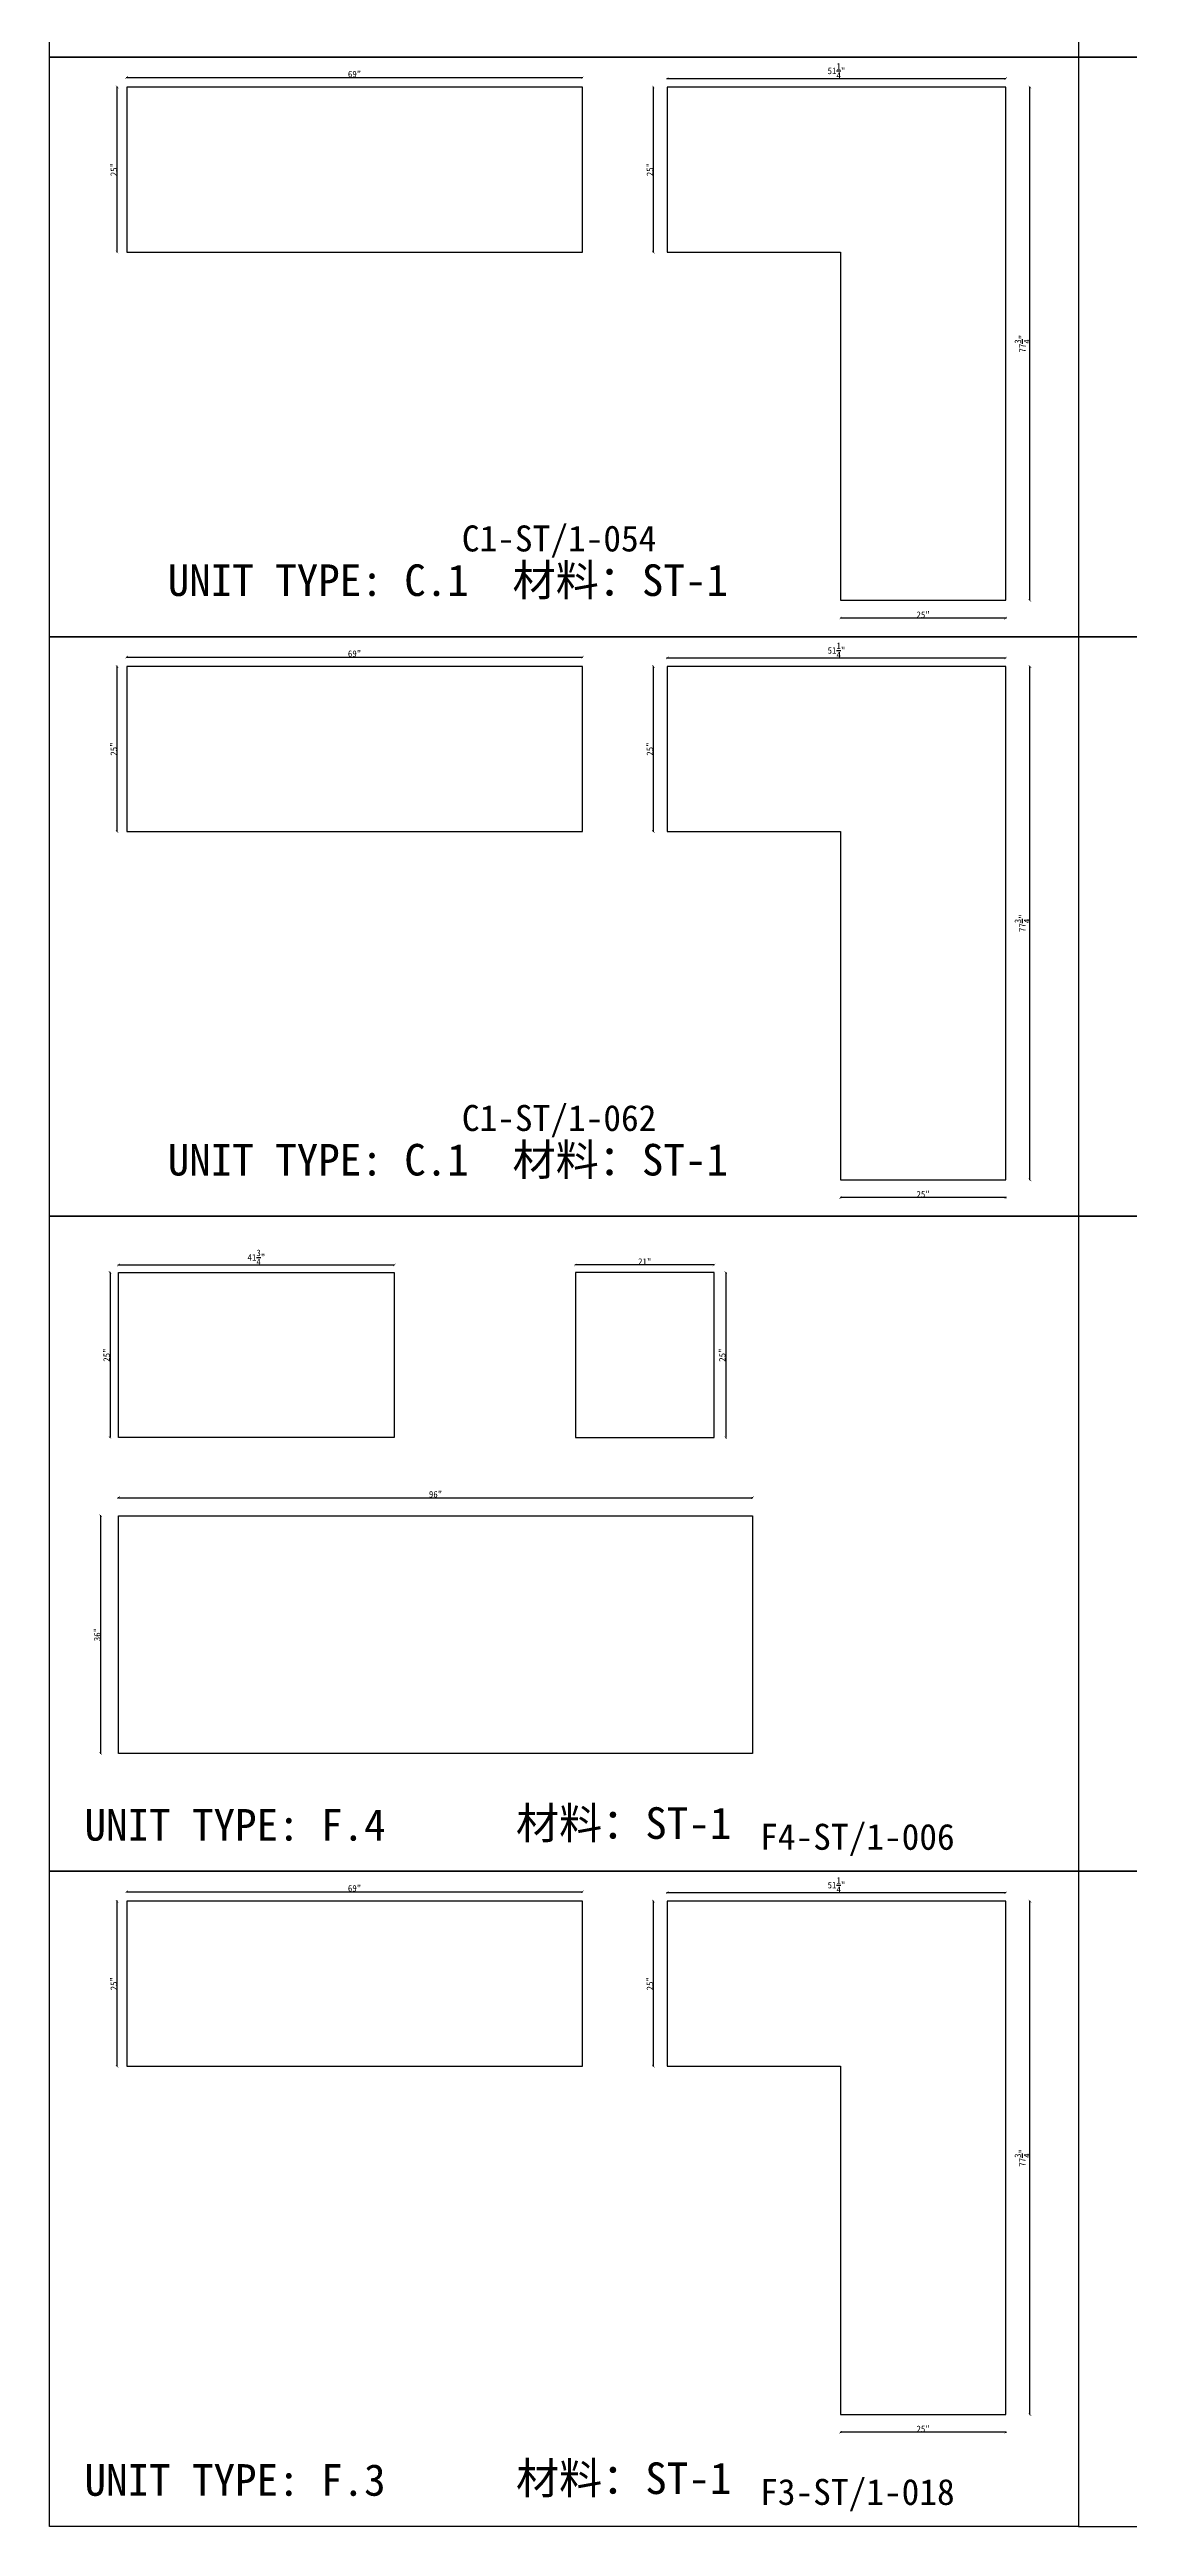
# Model space of a CAD drawing. Header units: millimetres. Extents: x -46966 to 138077, y -48408 to 2116.
# Drawn here: x 102126 to 106279, y -44982 to -35453 of the extents above; entities that cross this region are included whole.
import ezdxf
from ezdxf.enums import TextEntityAlignment as Align

# ---------------------------------------------------------------- set-up
doc = ezdxf.new("R2010")
doc.units = ezdxf.units.MM
doc.layers.add('PART_NUMBER', color=3, linetype='Continuous')
doc.styles.add('样式 1', font='')
doc.styles.get('样式 1').set_extended_font_data('NSimSun')
doc.dimstyles.new('副本 ISO-25', dxfattribs={"dimtxt": 25, "dimasz": 10, "dimexe": 1.5, "dimexo": 0.5, "dimtad": 1, "dimlfac": 0.03937, "dimlunit": 5, "dimtxsty": '样式 1', "dimblk": 'ARCHTICK', "dimcen": 2.5, "dimclrd": 256, "dimclrt": 1, "dimazin": 3, "dimtfac": 1, "dimtmove": 0, "dimatfit": 3, "dimfxlon": 1})

# ---------------------------------------------------------------- blocks, each defined once
blk = doc.blocks.new('_ArchTick')
at = {"color": 0, "linetype": 'ByBlock', "const_width": 0.15}
blk.add_lwpolyline([(-0.5, -0.5), (0.5, 0.5)], dxfattribs=at)
blk = doc.blocks.new('*D1840')
at = {"color": 0, "lineweight": -2, "transparency": 16777216}
for p, q in [((102386.8, -35596.8), (102384.3, -35596.8)), ((102386.8, -36231.8), (102384.3, -36231.8))]:
    blk.add_line(p, q, dxfattribs=at)
at = {"lineweight": -2, "transparency": 16777216}
blk.add_line((102385.8, -36231.8), (102385.8, -35596.8), dxfattribs=at)
at = {"layer": 'Defpoints', "color": 0, "transparency": 16777216}
for p in [(102385.8, -35596.8), (102422.7, -35596.8), (102422.7, -36231.8)]:
    blk.add_point(p, dxfattribs=at)
at = {"lineweight": -2, "transparency": 16777216, "xscale": 10, "yscale": 10, "zscale": 10}
for p, rotation in [((102385.8, -35596.8), 90), ((102385.8, -36231.8), 270)]:
    blk.add_blockref('_ArchTick', p, dxfattribs=dict(at, rotation=rotation))
at = {"color": 1, "transparency": 16777216, "insert": (102372.7, -35914.3), "char_height": 25, "attachment_point": 5, "rotation": 90, "style": '样式 1'}
blk.add_mtext('\\A1;25"', dxfattribs=at)
blk = doc.blocks.new('*D1841')
at = {"color": 0, "lineweight": -2, "transparency": 16777216}
for p, q in [((102422.7, -35561.4), (102422.7, -35558.9)), ((104175.3, -35561.4), (104175.3, -35558.9))]:
    blk.add_line(p, q, dxfattribs=at)
at = {"lineweight": -2, "transparency": 16777216}
blk.add_line((102422.7, -35560.4), (104175.3, -35560.4), dxfattribs=at)
at = {"layer": 'Defpoints', "color": 0, "transparency": 16777216}
for p in [(102422.7, -35596.8), (104175.3, -35560.4), (104175.3, -35596.8)]:
    blk.add_point(p, dxfattribs=at)
at = {"lineweight": -2, "transparency": 16777216, "xscale": 10, "yscale": 10, "zscale": 10, "rotation": 180}
blk.add_blockref('_ArchTick', (102422.7, -35560.4), dxfattribs=at)
at = {"lineweight": -2, "transparency": 16777216, "xscale": 10, "yscale": 10, "zscale": 10}
blk.add_blockref('_ArchTick', (104175.3, -35560.4), dxfattribs=at)
at = {"color": 1, "transparency": 16777216, "insert": (103299, -35547.3), "char_height": 25, "attachment_point": 5, "style": '样式 1'}
blk.add_mtext('\\A1;69"', dxfattribs=at)
blk = doc.blocks.new('*D1842')
at = {"color": 0, "lineweight": -2, "transparency": 16777216}
for p, q in [((104501.6, -35564.6), (104501.6, -35562.1)), ((105803.4, -35564.6), (105803.4, -35562.1))]:
    blk.add_line(p, q, dxfattribs=at)
at = {"lineweight": -2, "transparency": 16777216}
blk.add_line((104501.6, -35563.6), (105803.4, -35563.6), dxfattribs=at)
at = {"layer": 'Defpoints', "color": 0, "transparency": 16777216}
for p in [(104501.6, -35596.8), (105803.4, -35563.6), (105803.4, -35596.8)]:
    blk.add_point(p, dxfattribs=at)
at = {"lineweight": -2, "transparency": 16777216, "xscale": 10, "yscale": 10, "zscale": 10, "rotation": 180}
blk.add_blockref('_ArchTick', (104501.6, -35563.6), dxfattribs=at)
at = {"lineweight": -2, "transparency": 16777216, "xscale": 10, "yscale": 10, "zscale": 10}
blk.add_blockref('_ArchTick', (105803.4, -35563.6), dxfattribs=at)
at = {"color": 1, "transparency": 16777216, "insert": (105152.5, -35534.6), "char_height": 25, "attachment_point": 5, "style": '样式 1'}
blk.add_mtext('\\A1;51{\\H1x;\\S1/4;}"', dxfattribs=at)
blk = doc.blocks.new('*D1843')
at = {"color": 0, "lineweight": -2, "transparency": 16777216}
for p, q in [((104449.2, -35596.8), (104446.7, -35596.8)), ((104449.2, -36231.8), (104446.7, -36231.8))]:
    blk.add_line(p, q, dxfattribs=at)
at = {"lineweight": -2, "transparency": 16777216}
blk.add_line((104448.2, -36231.8), (104448.2, -35596.8), dxfattribs=at)
at = {"layer": 'Defpoints', "color": 0, "transparency": 16777216}
for p in [(104448.2, -35596.8), (104501.6, -35596.8), (104501.6, -36231.8)]:
    blk.add_point(p, dxfattribs=at)
at = {"lineweight": -2, "transparency": 16777216, "xscale": 10, "yscale": 10, "zscale": 10}
for p, rotation in [((104448.2, -35596.8), 90), ((104448.2, -36231.8), 270)]:
    blk.add_blockref('_ArchTick', p, dxfattribs=dict(at, rotation=rotation))
at = {"color": 1, "transparency": 16777216, "insert": (104435, -35914.3), "char_height": 25, "attachment_point": 5, "rotation": 90, "style": '样式 1'}
blk.add_mtext('\\A1;25"', dxfattribs=at)
blk = doc.blocks.new('*D1844')
at = {"color": 0, "lineweight": -2, "transparency": 16777216}
for p, q in [((105168.4, -37639), (105168.4, -37641.5)), ((105803.4, -37639), (105803.4, -37641.5))]:
    blk.add_line(p, q, dxfattribs=at)
at = {"lineweight": -2, "transparency": 16777216}
blk.add_line((105803.4, -37640), (105168.4, -37640), dxfattribs=at)
at = {"layer": 'Defpoints', "color": 0, "transparency": 16777216}
for p in [(105168.4, -37571.6), (105168.4, -37640), (105803.4, -37571.6)]:
    blk.add_point(p, dxfattribs=at)
at = {"lineweight": -2, "transparency": 16777216, "xscale": 10, "yscale": 10, "zscale": 10, "rotation": 180}
blk.add_blockref('_ArchTick', (105168.4, -37640), dxfattribs=at)
at = {"lineweight": -2, "transparency": 16777216, "xscale": 10, "yscale": 10, "zscale": 10}
blk.add_blockref('_ArchTick', (105803.4, -37640), dxfattribs=at)
at = {"color": 1, "transparency": 16777216, "insert": (105485.9, -37626.9), "char_height": 25, "attachment_point": 5, "style": '样式 1'}
blk.add_mtext('\\A1;25"', dxfattribs=at)
blk = doc.blocks.new('*D1845')
at = {"color": 0, "lineweight": -2, "transparency": 16777216}
for p, q in [((105895.6, -35596.8), (105898.1, -35596.8)), ((105895.6, -37571.6), (105898.1, -37571.6))]:
    blk.add_line(p, q, dxfattribs=at)
at = {"lineweight": -2, "transparency": 16777216}
blk.add_line((105896.6, -37571.6), (105896.6, -35596.8), dxfattribs=at)
at = {"layer": 'Defpoints', "color": 0, "transparency": 16777216}
for p in [(105803.4, -35596.8), (105896.6, -35596.8), (105803.4, -37571.6)]:
    blk.add_point(p, dxfattribs=at)
at = {"lineweight": -2, "transparency": 16777216, "xscale": 10, "yscale": 10, "zscale": 10}
for p, rotation in [((105896.6, -35596.8), 90), ((105896.6, -37571.6), 270)]:
    blk.add_blockref('_ArchTick', p, dxfattribs=dict(at, rotation=rotation))
at = {"color": 1, "transparency": 16777216, "insert": (105867.5, -36584.2), "char_height": 25, "attachment_point": 5, "rotation": 90, "style": '样式 1'}
blk.add_mtext('\\A1;77{\\H1x;\\S3/4;}"', dxfattribs=at)
blk = doc.blocks.new('*D1894')
at = {"color": 0, "lineweight": -2, "transparency": 16777216}
for p, q in [((102386.8, -37826.3), (102384.3, -37826.3)), ((102386.8, -38461.3), (102384.3, -38461.3))]:
    blk.add_line(p, q, dxfattribs=at)
at = {"lineweight": -2, "transparency": 16777216}
blk.add_line((102385.8, -38461.3), (102385.8, -37826.3), dxfattribs=at)
at = {"layer": 'Defpoints', "color": 0, "transparency": 16777216}
for p in [(102385.8, -37826.3), (102422.7, -37826.3), (102422.7, -38461.3)]:
    blk.add_point(p, dxfattribs=at)
at = {"lineweight": -2, "transparency": 16777216, "xscale": 10, "yscale": 10, "zscale": 10}
for p, rotation in [((102385.8, -37826.3), 90), ((102385.8, -38461.3), 270)]:
    blk.add_blockref('_ArchTick', p, dxfattribs=dict(at, rotation=rotation))
at = {"color": 1, "transparency": 16777216, "insert": (102372.7, -38143.8), "char_height": 25, "attachment_point": 5, "rotation": 90, "style": '样式 1'}
blk.add_mtext('\\A1;25"', dxfattribs=at)
blk = doc.blocks.new('*D1895')
at = {"color": 0, "lineweight": -2, "transparency": 16777216}
for p, q in [((102422.7, -37791), (102422.7, -37788.5)), ((104175.3, -37791), (104175.3, -37788.5))]:
    blk.add_line(p, q, dxfattribs=at)
at = {"lineweight": -2, "transparency": 16777216}
blk.add_line((102422.7, -37790), (104175.3, -37790), dxfattribs=at)
at = {"layer": 'Defpoints', "color": 0, "transparency": 16777216}
for p in [(102422.7, -37826.3), (104175.3, -37790), (104175.3, -37826.3)]:
    blk.add_point(p, dxfattribs=at)
at = {"lineweight": -2, "transparency": 16777216, "xscale": 10, "yscale": 10, "zscale": 10, "rotation": 180}
blk.add_blockref('_ArchTick', (102422.7, -37790), dxfattribs=at)
at = {"lineweight": -2, "transparency": 16777216, "xscale": 10, "yscale": 10, "zscale": 10}
blk.add_blockref('_ArchTick', (104175.3, -37790), dxfattribs=at)
at = {"color": 1, "transparency": 16777216, "insert": (103299, -37776.9), "char_height": 25, "attachment_point": 5, "style": '样式 1'}
blk.add_mtext('\\A1;69"', dxfattribs=at)
blk = doc.blocks.new('*D1896')
at = {"color": 0, "lineweight": -2, "transparency": 16777216}
for p, q in [((104501.6, -37794.2), (104501.6, -37791.7)), ((105803.4, -37794.2), (105803.4, -37791.7))]:
    blk.add_line(p, q, dxfattribs=at)
at = {"lineweight": -2, "transparency": 16777216}
blk.add_line((104501.6, -37793.2), (105803.4, -37793.2), dxfattribs=at)
at = {"layer": 'Defpoints', "color": 0, "transparency": 16777216}
for p in [(104501.6, -37826.3), (105803.4, -37793.2), (105803.4, -37826.3)]:
    blk.add_point(p, dxfattribs=at)
at = {"lineweight": -2, "transparency": 16777216, "xscale": 10, "yscale": 10, "zscale": 10, "rotation": 180}
blk.add_blockref('_ArchTick', (104501.6, -37793.2), dxfattribs=at)
at = {"lineweight": -2, "transparency": 16777216, "xscale": 10, "yscale": 10, "zscale": 10}
blk.add_blockref('_ArchTick', (105803.4, -37793.2), dxfattribs=at)
at = {"color": 1, "transparency": 16777216, "insert": (105152.5, -37764.2), "char_height": 25, "attachment_point": 5, "style": '样式 1'}
blk.add_mtext('\\A1;51{\\H1x;\\S1/4;}"', dxfattribs=at)
blk = doc.blocks.new('*D1897')
at = {"color": 0, "lineweight": -2, "transparency": 16777216}
for p, q in [((104449.2, -37826.3), (104446.7, -37826.3)), ((104449.2, -38461.3), (104446.7, -38461.3))]:
    blk.add_line(p, q, dxfattribs=at)
at = {"lineweight": -2, "transparency": 16777216}
blk.add_line((104448.2, -38461.3), (104448.2, -37826.3), dxfattribs=at)
at = {"layer": 'Defpoints', "color": 0, "transparency": 16777216}
for p in [(104448.2, -37826.3), (104501.6, -37826.3), (104501.6, -38461.3)]:
    blk.add_point(p, dxfattribs=at)
at = {"lineweight": -2, "transparency": 16777216, "xscale": 10, "yscale": 10, "zscale": 10}
for p, rotation in [((104448.2, -37826.3), 90), ((104448.2, -38461.3), 270)]:
    blk.add_blockref('_ArchTick', p, dxfattribs=dict(at, rotation=rotation))
at = {"color": 1, "transparency": 16777216, "insert": (104435, -38143.8), "char_height": 25, "attachment_point": 5, "rotation": 90, "style": '样式 1'}
blk.add_mtext('\\A1;25"', dxfattribs=at)
blk = doc.blocks.new('*D1898')
at = {"color": 0, "lineweight": -2, "transparency": 16777216}
for p, q in [((105168.4, -39868.6), (105168.4, -39871.1)), ((105803.4, -39868.6), (105803.4, -39871.1))]:
    blk.add_line(p, q, dxfattribs=at)
at = {"lineweight": -2, "transparency": 16777216}
blk.add_line((105803.4, -39869.6), (105168.4, -39869.6), dxfattribs=at)
at = {"layer": 'Defpoints', "color": 0, "transparency": 16777216}
for p in [(105168.4, -39801.2), (105803.4, -39801.2), (105168.4, -39869.6)]:
    blk.add_point(p, dxfattribs=at)
at = {"lineweight": -2, "transparency": 16777216, "xscale": 10, "yscale": 10, "zscale": 10, "rotation": 180}
blk.add_blockref('_ArchTick', (105168.4, -39869.6), dxfattribs=at)
at = {"lineweight": -2, "transparency": 16777216, "xscale": 10, "yscale": 10, "zscale": 10}
blk.add_blockref('_ArchTick', (105803.4, -39869.6), dxfattribs=at)
at = {"color": 1, "transparency": 16777216, "insert": (105485.9, -39856.5), "char_height": 25, "attachment_point": 5, "style": '样式 1'}
blk.add_mtext('\\A1;25"', dxfattribs=at)
blk = doc.blocks.new('*D1899')
at = {"color": 0, "lineweight": -2, "transparency": 16777216}
for p, q in [((105895.6, -37826.3), (105898.1, -37826.3)), ((105895.6, -39801.2), (105898.1, -39801.2))]:
    blk.add_line(p, q, dxfattribs=at)
at = {"lineweight": -2, "transparency": 16777216}
blk.add_line((105896.6, -39801.2), (105896.6, -37826.3), dxfattribs=at)
at = {"layer": 'Defpoints', "color": 0, "transparency": 16777216}
for p in [(105803.4, -37826.3), (105896.6, -37826.3), (105803.4, -39801.2)]:
    blk.add_point(p, dxfattribs=at)
at = {"lineweight": -2, "transparency": 16777216, "xscale": 10, "yscale": 10, "zscale": 10}
for p, rotation in [((105896.6, -37826.3), 90), ((105896.6, -39801.2), 270)]:
    blk.add_blockref('_ArchTick', p, dxfattribs=dict(at, rotation=rotation))
at = {"color": 1, "transparency": 16777216, "insert": (105867.5, -38813.8), "char_height": 25, "attachment_point": 5, "rotation": 90, "style": '样式 1'}
blk.add_mtext('\\A1;77{\\H1x;\\S3/4;}"', dxfattribs=at)
blk = doc.blocks.new('*D1904')
at = {"color": 0, "lineweight": -2, "transparency": 16777216}
for p, q in [((102391.3, -40129.6), (102391.3, -40127.1)), ((103451.7, -40129.6), (103451.7, -40127.1))]:
    blk.add_line(p, q, dxfattribs=at)
at = {"lineweight": -2, "transparency": 16777216}
blk.add_line((102391.3, -40128.6), (103451.7, -40128.6), dxfattribs=at)
at = {"layer": 'Defpoints', "color": 0, "transparency": 16777216}
for p in [(102391.3, -40157.9), (103451.7, -40128.6), (103451.7, -40157.9)]:
    blk.add_point(p, dxfattribs=at)
at = {"lineweight": -2, "transparency": 16777216, "xscale": 10, "yscale": 10, "zscale": 10, "rotation": 180}
blk.add_blockref('_ArchTick', (102391.3, -40128.6), dxfattribs=at)
at = {"lineweight": -2, "transparency": 16777216, "xscale": 10, "yscale": 10, "zscale": 10}
blk.add_blockref('_ArchTick', (103451.7, -40128.6), dxfattribs=at)
at = {"color": 1, "transparency": 16777216, "insert": (102921.5, -40099.5), "char_height": 25, "attachment_point": 5, "style": '样式 1'}
blk.add_mtext('\\A1;41{\\H1x;\\S3/4;}"', dxfattribs=at)
blk = doc.blocks.new('*D1905')
at = {"color": 0, "lineweight": -2, "transparency": 16777216}
for p, q in [((102359.5, -40157.9), (102357, -40157.9)), ((102359.5, -40792.9), (102357, -40792.9))]:
    blk.add_line(p, q, dxfattribs=at)
at = {"lineweight": -2, "transparency": 16777216}
blk.add_line((102358.5, -40157.9), (102358.5, -40792.9), dxfattribs=at)
at = {"layer": 'Defpoints', "color": 0, "transparency": 16777216}
for p in [(102391.3, -40157.9), (102358.5, -40792.9), (102391.3, -40792.9)]:
    blk.add_point(p, dxfattribs=at)
at = {"lineweight": -2, "transparency": 16777216, "xscale": 10, "yscale": 10, "zscale": 10}
for p, rotation in [((102358.5, -40157.9), 90), ((102358.5, -40792.9), 270)]:
    blk.add_blockref('_ArchTick', p, dxfattribs=dict(at, rotation=rotation))
at = {"color": 1, "transparency": 16777216, "insert": (102345.4, -40475.4), "char_height": 25, "attachment_point": 5, "rotation": 90, "style": '样式 1'}
blk.add_mtext('\\A1;25"', dxfattribs=at)
blk = doc.blocks.new('*D1906')
at = {"color": 0, "lineweight": -2, "transparency": 16777216}
for p, q in [((104148.2, -40129.6), (104148.2, -40127.1)), ((104681.6, -40129.6), (104681.6, -40127.1))]:
    blk.add_line(p, q, dxfattribs=at)
at = {"lineweight": -2, "transparency": 16777216}
blk.add_line((104681.6, -40128.6), (104148.2, -40128.6), dxfattribs=at)
at = {"layer": 'Defpoints', "color": 0, "transparency": 16777216}
for p in [(104148.2, -40128.6), (104148.2, -40157.9), (104681.6, -40157.9)]:
    blk.add_point(p, dxfattribs=at)
at = {"lineweight": -2, "transparency": 16777216, "xscale": 10, "yscale": 10, "zscale": 10, "rotation": 180}
blk.add_blockref('_ArchTick', (104148.2, -40128.6), dxfattribs=at)
at = {"lineweight": -2, "transparency": 16777216, "xscale": 10, "yscale": 10, "zscale": 10}
blk.add_blockref('_ArchTick', (104681.6, -40128.6), dxfattribs=at)
at = {"color": 1, "transparency": 16777216, "insert": (104414.9, -40115.5), "char_height": 25, "attachment_point": 5, "style": '样式 1'}
blk.add_mtext('\\A1;21"', dxfattribs=at)
blk = doc.blocks.new('*D1907')
at = {"color": 0, "lineweight": -2, "transparency": 16777216}
for p, q in [((104725.5, -40157.9), (104728, -40157.9)), ((104725.5, -40792.9), (104728, -40792.9))]:
    blk.add_line(p, q, dxfattribs=at)
at = {"lineweight": -2, "transparency": 16777216}
blk.add_line((104726.5, -40157.9), (104726.5, -40792.9), dxfattribs=at)
at = {"layer": 'Defpoints', "color": 0, "transparency": 16777216}
for p in [(104681.6, -40157.9), (104681.6, -40792.9), (104726.5, -40792.9)]:
    blk.add_point(p, dxfattribs=at)
at = {"lineweight": -2, "transparency": 16777216, "xscale": 10, "yscale": 10, "zscale": 10}
for p, rotation in [((104726.5, -40157.9), 90), ((104726.5, -40792.9), 270)]:
    blk.add_blockref('_ArchTick', p, dxfattribs=dict(at, rotation=rotation))
at = {"color": 1, "transparency": 16777216, "insert": (104713.4, -40475.4), "char_height": 25, "attachment_point": 5, "rotation": 90, "style": '样式 1'}
blk.add_mtext('\\A1;25"', dxfattribs=at)
blk = doc.blocks.new('*D1908')
at = {"color": 0, "lineweight": -2, "transparency": 16777216}
for p, q in [((102391.3, -41025), (102391.3, -41022.5)), ((104829.7, -41025), (104829.7, -41022.5))]:
    blk.add_line(p, q, dxfattribs=at)
at = {"lineweight": -2, "transparency": 16777216}
blk.add_line((102391.3, -41024), (104829.7, -41024), dxfattribs=at)
at = {"layer": 'Defpoints', "color": 0, "transparency": 16777216}
for p in [(104829.7, -41024), (102391.3, -41093.3), (104829.7, -41093.3)]:
    blk.add_point(p, dxfattribs=at)
at = {"lineweight": -2, "transparency": 16777216, "xscale": 10, "yscale": 10, "zscale": 10, "rotation": 180}
blk.add_blockref('_ArchTick', (102391.3, -41024), dxfattribs=at)
at = {"lineweight": -2, "transparency": 16777216, "xscale": 10, "yscale": 10, "zscale": 10}
blk.add_blockref('_ArchTick', (104829.7, -41024), dxfattribs=at)
at = {"color": 1, "transparency": 16777216, "insert": (103610.5, -41010.9), "char_height": 25, "attachment_point": 5, "style": '样式 1'}
blk.add_mtext('\\A1;96"', dxfattribs=at)
blk = doc.blocks.new('*D1909')
at = {"color": 0, "lineweight": -2, "transparency": 16777216}
for p, q in [((102323.5, -41093.3), (102321, -41093.3)), ((102323.5, -42007.7), (102321, -42007.7))]:
    blk.add_line(p, q, dxfattribs=at)
at = {"lineweight": -2, "transparency": 16777216}
blk.add_line((102322.5, -41093.3), (102322.5, -42007.7), dxfattribs=at)
at = {"layer": 'Defpoints', "color": 0, "transparency": 16777216}
for p in [(102391.3, -41093.3), (102322.5, -42007.7), (102391.3, -42007.7)]:
    blk.add_point(p, dxfattribs=at)
at = {"lineweight": -2, "transparency": 16777216, "xscale": 10, "yscale": 10, "zscale": 10}
for p, rotation in [((102322.5, -41093.3), 90), ((102322.5, -42007.7), 270)]:
    blk.add_blockref('_ArchTick', p, dxfattribs=dict(at, rotation=rotation))
at = {"color": 1, "transparency": 16777216, "insert": (102309.4, -41550.5), "char_height": 25, "attachment_point": 5, "rotation": 90, "style": '样式 1'}
blk.add_mtext('\\A1;36"', dxfattribs=at)
blk = doc.blocks.new('*D1638')
at = {"color": 0, "lineweight": -2, "transparency": 16777216}
for p, q in [((102386.8, -42576.3), (102384.3, -42576.3)), ((102386.8, -43211.3), (102384.3, -43211.3))]:
    blk.add_line(p, q, dxfattribs=at)
at = {"lineweight": -2, "transparency": 16777216}
blk.add_line((102385.8, -43211.3), (102385.8, -42576.3), dxfattribs=at)
at = {"layer": 'Defpoints', "color": 0, "transparency": 16777216}
for p in [(102385.8, -42576.3), (102422.7, -42576.3), (102422.7, -43211.3)]:
    blk.add_point(p, dxfattribs=at)
at = {"lineweight": -2, "transparency": 16777216, "xscale": 10, "yscale": 10, "zscale": 10}
for p, rotation in [((102385.8, -42576.3), 90), ((102385.8, -43211.3), 270)]:
    blk.add_blockref('_ArchTick', p, dxfattribs=dict(at, rotation=rotation))
at = {"color": 1, "transparency": 16777216, "insert": (102372.7, -42893.8), "char_height": 25, "attachment_point": 5, "rotation": 90, "style": '样式 1'}
blk.add_mtext('\\A1;25"', dxfattribs=at)
blk = doc.blocks.new('*D1639')
at = {"color": 0, "lineweight": -2, "transparency": 16777216}
for p, q in [((102422.7, -42541), (102422.7, -42538.5)), ((104175.3, -42541), (104175.3, -42538.5))]:
    blk.add_line(p, q, dxfattribs=at)
at = {"lineweight": -2, "transparency": 16777216}
blk.add_line((102422.7, -42540), (104175.3, -42540), dxfattribs=at)
at = {"layer": 'Defpoints', "color": 0, "transparency": 16777216}
for p in [(102422.7, -42576.3), (104175.3, -42540), (104175.3, -42576.3)]:
    blk.add_point(p, dxfattribs=at)
at = {"lineweight": -2, "transparency": 16777216, "xscale": 10, "yscale": 10, "zscale": 10, "rotation": 180}
blk.add_blockref('_ArchTick', (102422.7, -42540), dxfattribs=at)
at = {"lineweight": -2, "transparency": 16777216, "xscale": 10, "yscale": 10, "zscale": 10}
blk.add_blockref('_ArchTick', (104175.3, -42540), dxfattribs=at)
at = {"color": 1, "transparency": 16777216, "insert": (103299, -42526.9), "char_height": 25, "attachment_point": 5, "style": '样式 1'}
blk.add_mtext('\\A1;69"', dxfattribs=at)
blk = doc.blocks.new('*D1640')
at = {"color": 0, "lineweight": -2, "transparency": 16777216}
for p, q in [((104501.6, -42544.2), (104501.6, -42541.7)), ((105803.4, -42544.2), (105803.4, -42541.7))]:
    blk.add_line(p, q, dxfattribs=at)
at = {"lineweight": -2, "transparency": 16777216}
blk.add_line((104501.6, -42543.2), (105803.4, -42543.2), dxfattribs=at)
at = {"layer": 'Defpoints', "color": 0, "transparency": 16777216}
for p in [(104501.6, -42576.3), (105803.4, -42543.2), (105803.4, -42576.3)]:
    blk.add_point(p, dxfattribs=at)
at = {"lineweight": -2, "transparency": 16777216, "xscale": 10, "yscale": 10, "zscale": 10, "rotation": 180}
blk.add_blockref('_ArchTick', (104501.6, -42543.2), dxfattribs=at)
at = {"lineweight": -2, "transparency": 16777216, "xscale": 10, "yscale": 10, "zscale": 10}
blk.add_blockref('_ArchTick', (105803.4, -42543.2), dxfattribs=at)
at = {"color": 1, "transparency": 16777216, "insert": (105152.5, -42514.2), "char_height": 25, "attachment_point": 5, "style": '样式 1'}
blk.add_mtext('\\A1;51{\\H1x;\\S1/4;}"', dxfattribs=at)
blk = doc.blocks.new('*D1920')
at = {"color": 0, "lineweight": -2, "transparency": 16777216}
for p, q in [((104449.2, -42576.3), (104446.7, -42576.3)), ((104449.2, -43211.3), (104446.7, -43211.3))]:
    blk.add_line(p, q, dxfattribs=at)
at = {"lineweight": -2, "transparency": 16777216}
blk.add_line((104448.2, -43211.3), (104448.2, -42576.3), dxfattribs=at)
at = {"layer": 'Defpoints', "color": 0, "transparency": 16777216}
for p in [(104448.2, -42576.3), (104501.6, -42576.3), (104501.6, -43211.3)]:
    blk.add_point(p, dxfattribs=at)
at = {"lineweight": -2, "transparency": 16777216, "xscale": 10, "yscale": 10, "zscale": 10}
for p, rotation in [((104448.2, -42576.3), 90), ((104448.2, -43211.3), 270)]:
    blk.add_blockref('_ArchTick', p, dxfattribs=dict(at, rotation=rotation))
at = {"color": 1, "transparency": 16777216, "insert": (104435, -42893.8), "char_height": 25, "attachment_point": 5, "rotation": 90, "style": '样式 1'}
blk.add_mtext('\\A1;25"', dxfattribs=at)
blk = doc.blocks.new('*D1921')
at = {"color": 0, "lineweight": -2, "transparency": 16777216}
for p, q in [((105168.4, -44618.6), (105168.4, -44621.1)), ((105803.4, -44618.6), (105803.4, -44621.1))]:
    blk.add_line(p, q, dxfattribs=at)
at = {"lineweight": -2, "transparency": 16777216}
blk.add_line((105803.4, -44619.6), (105168.4, -44619.6), dxfattribs=at)
at = {"layer": 'Defpoints', "color": 0, "transparency": 16777216}
for p in [(105168.4, -44551.2), (105803.4, -44551.2), (105168.4, -44619.6)]:
    blk.add_point(p, dxfattribs=at)
at = {"lineweight": -2, "transparency": 16777216, "xscale": 10, "yscale": 10, "zscale": 10, "rotation": 180}
blk.add_blockref('_ArchTick', (105168.4, -44619.6), dxfattribs=at)
at = {"lineweight": -2, "transparency": 16777216, "xscale": 10, "yscale": 10, "zscale": 10}
blk.add_blockref('_ArchTick', (105803.4, -44619.6), dxfattribs=at)
at = {"color": 1, "transparency": 16777216, "insert": (105485.9, -44606.5), "char_height": 25, "attachment_point": 5, "style": '样式 1'}
blk.add_mtext('\\A1;25"', dxfattribs=at)
blk = doc.blocks.new('*D1922')
at = {"color": 0, "lineweight": -2, "transparency": 16777216}
for p, q in [((105895.6, -42576.3), (105898.1, -42576.3)), ((105895.6, -44551.2), (105898.1, -44551.2))]:
    blk.add_line(p, q, dxfattribs=at)
at = {"lineweight": -2, "transparency": 16777216}
blk.add_line((105896.6, -44551.2), (105896.6, -42576.3), dxfattribs=at)
at = {"layer": 'Defpoints', "color": 0, "transparency": 16777216}
for p in [(105803.4, -42576.3), (105896.6, -42576.3), (105803.4, -44551.2)]:
    blk.add_point(p, dxfattribs=at)
at = {"lineweight": -2, "transparency": 16777216, "xscale": 10, "yscale": 10, "zscale": 10}
for p, rotation in [((105896.6, -42576.3), 90), ((105896.6, -44551.2), 270)]:
    blk.add_blockref('_ArchTick', p, dxfattribs=dict(at, rotation=rotation))
at = {"color": 1, "transparency": 16777216, "insert": (105867.5, -43563.7), "char_height": 25, "attachment_point": 5, "rotation": 90, "style": '样式 1'}
blk.add_mtext('\\A1;77{\\H1x;\\S3/4;}"', dxfattribs=at)

msp = doc.modelspace()

# ---------------------------------------------------------------- linework, layer by layer
at = {"color": 1}
for points in [[(102125.971, -32199.777), (106082.853, -32199.777), (106082.853, -35481.834), (102125.971, -35481.834)], [(106082.853, -35481.834), (108874.727, -35481.834), (108874.727, -32199.777), (106082.853, -32199.777)], [(102125.971, -35481.834), (106082.853, -35481.834), (106082.853, -37711.401), (102125.971, -37711.401)], [(106082.853, -37711.401), (108874.727, -37711.401), (108874.727, -35481.834), (106082.853, -35481.834)], [(102125.971, -37711.401), (106082.853, -37711.401), (106082.853, -39940.968), (102125.971, -39940.968)], [(106082.853, -39940.968), (108874.727, -39940.968), (108874.727, -37711.401), (106082.853, -37711.401)], [(102125.971, -39940.968), (106082.853, -39940.968), (106082.853, -42461.386), (102125.971, -42461.386)], [(106082.853, -42461.386), (108874.727, -42461.386), (108874.727, -39940.968), (106082.853, -39940.968)], [(102125.971, -42461.386), (106082.853, -42461.386), (106082.853, -44981.804), (102125.971, -44981.804)], [(106082.853, -44981.804), (108874.727, -44981.804), (108874.727, -42461.386), (106082.853, -42461.386)]]:
    msp.add_lwpolyline(points, close=True, dxfattribs=at)
for points in [[(102422.723, -36231.76), (104175.323, -36231.76), (104175.323, -35596.76), (102422.723, -35596.76)], [(105803.368, -35596.76), (104501.618, -35596.76), (104501.618, -36231.76), (105168.368, -36231.76), (105168.368, -37571.61), (105803.368, -37571.61)], [(102422.723, -38461.327), (104175.323, -38461.327), (104175.323, -37826.327), (102422.723, -37826.327)], [(105803.368, -37826.327), (104501.618, -37826.327), (104501.618, -38461.327), (105168.368, -38461.327), (105168.368, -39801.177), (105803.368, -39801.177)], [(102391.252, -40157.923), (103451.702, -40157.923), (103451.702, -40792.923), (102391.252, -40792.923)], [(104148.239, -40792.923), (104681.639, -40792.923), (104681.639, -40157.923), (104148.239, -40157.923)], [(102391.252, -41093.315), (104829.652, -41093.315), (104829.652, -42007.715), (102391.252, -42007.715)], [(102422.723, -43211.313), (104175.323, -43211.313), (104175.323, -42576.313), (102422.723, -42576.313)], [(105803.368, -42576.313), (104501.618, -42576.313), (104501.618, -43211.313), (105168.368, -43211.313), (105168.368, -44551.163), (105803.368, -44551.163)]]:
    msp.add_lwpolyline(points, close=True)

# ---------------------------------------------------------------- texts
at = {"style": '样式 1'}
for s, p in [('UNIT TYPE: C.1', (102580.395, -37554.859)), ('材料：ST-1', (103906.676, -37554.859)), ('UNIT TYPE: C.1', (102580.395, -39784.426)), ('材料：ST-1', (103906.676, -39784.426)), ('材料：ST-1', (103919.716, -42336.597)), ('UNIT TYPE: F.4', (102260.429, -42343.252)), ('UNIT TYPE: F.3', (102260.429, -44863.67)), ('材料：ST-1', (103919.716, -44857.015))]:
    msp.add_text(s, height=121.5865, dxfattribs=at).set_placement(p)
at = {"layer": 'PART_NUMBER', "color": 3, "style": '样式 1'}
for s, p in [('C1-ST/1-054', (104085.835, -37333.57)), ('C1-ST/1-062', (104085.835, -39563.137)), ('F4-ST/1-006', (105233.059, -42328.555)), ('F3-ST/1-018', (105233.059, -44848.974))]:
    msp.add_text(s, height=100, dxfattribs=at).set_placement(p, align=Align.MIDDLE_CENTER)

# ---------------------------------------------------------------- dimensions: what is measured, and where the dimension line sits
for base, p1, p2, picture, middle in [((104175.323, -35560.43), (102422.723, -35596.76), (104175.323, -35596.76), '*D1841', (103299.023, -35547.305)), ((105803.368, -35563.627), (104501.618, -35596.76), (105803.368, -35596.76), '*D1842', (105152.493, -35534.604)), ((105168.368, -37640.026), (105803.368, -37571.61), (105168.368, -37571.61), '*D1844', (105485.868, -37626.901)), ((105803.368, -37793.195), (104501.618, -37826.327), (105803.368, -37826.327), '*D1896', (105152.493, -37764.171)), ((104175.323, -37789.997), (102422.723, -37826.327), (104175.323, -37826.327), '*D1895', (103299.023, -37776.872)), ((105168.368, -39869.593), (105803.368, -39801.177), (105168.368, -39801.177), '*D1898', (105485.868, -39856.468)), ((103451.702, -40128.586), (102391.252, -40157.923), (103451.702, -40157.923), '*D1904', (102921.477, -40099.493)), ((104148.239, -40128.586), (104681.639, -40157.923), (104148.239, -40157.923), '*D1906', (104414.939, -40115.461)), ((104829.652, -41024.03), (102391.252, -41093.315), (104829.652, -41093.315), '*D1908', (103610.452, -41010.905)), ((105803.368, -42543.18), (104501.618, -42576.313), (105803.368, -42576.313), '*D1640', (105152.493, -42514.157)), ((104175.323, -42539.982), (102422.723, -42576.313), (104175.323, -42576.313), '*D1639', (103299.023, -42526.857)), ((105168.368, -44619.579), (105803.368, -44551.163), (105168.368, -44551.163), '*D1921', (105485.868, -44606.454))]:
    dim = msp.add_linear_dim(base=base, p1=p1, p2=p2, dimstyle='副本 ISO-25')
    dim.commit()
    dim.dimension.update_dxf_attribs({"geometry": picture, "text_midpoint": middle})
for base, p1, p2, picture, middle in [((102385.783, -35596.76), (102422.723, -36231.76), (102422.723, -35596.76), '*D1840', (102372.658, -35914.26)), ((104448.173, -35596.76), (104501.618, -36231.76), (104501.618, -35596.76), '*D1843', (104435.048, -35914.26)), ((105896.59, -35596.76), (105803.368, -37571.61), (105803.368, -35596.76), '*D1845', (105867.497, -36584.185)), ((102385.783, -37826.327), (102422.723, -38461.327), (102422.723, -37826.327), '*D1894', (102372.658, -38143.827)), ((104448.173, -37826.327), (104501.618, -38461.327), (104501.618, -37826.327), '*D1897', (104435.048, -38143.827)), ((105896.59, -37826.327), (105803.368, -39801.177), (105803.368, -37826.327), '*D1899', (105867.497, -38813.752)), ((102358.528, -40792.923), (102391.252, -40157.923), (102391.252, -40792.923), '*D1905', (102345.403, -40475.423)), ((104726.536, -40792.923), (104681.639, -40157.923), (104681.639, -40792.923), '*D1907', (104713.411, -40475.423)), ((102322.482, -42007.715), (102391.252, -41093.315), (102391.252, -42007.715), '*D1909', (102309.357, -41550.515)), ((102385.783, -42576.313), (102422.723, -43211.313), (102422.723, -42576.313), '*D1638', (102372.658, -42893.813)), ((104448.173, -42576.313), (104501.618, -43211.313), (104501.618, -42576.313), '*D1920', (104435.048, -42893.813)), ((105896.59, -42576.313), (105803.368, -44551.163), (105803.368, -42576.313), '*D1922', (105867.497, -43563.738))]:
    dim = msp.add_linear_dim(base=base, p1=p1, p2=p2, angle=90, dimstyle='副本 ISO-25')
    dim.commit()
    dim.dimension.update_dxf_attribs({"geometry": picture, "text_midpoint": middle})

doc.saveas('drawing.dxf')
